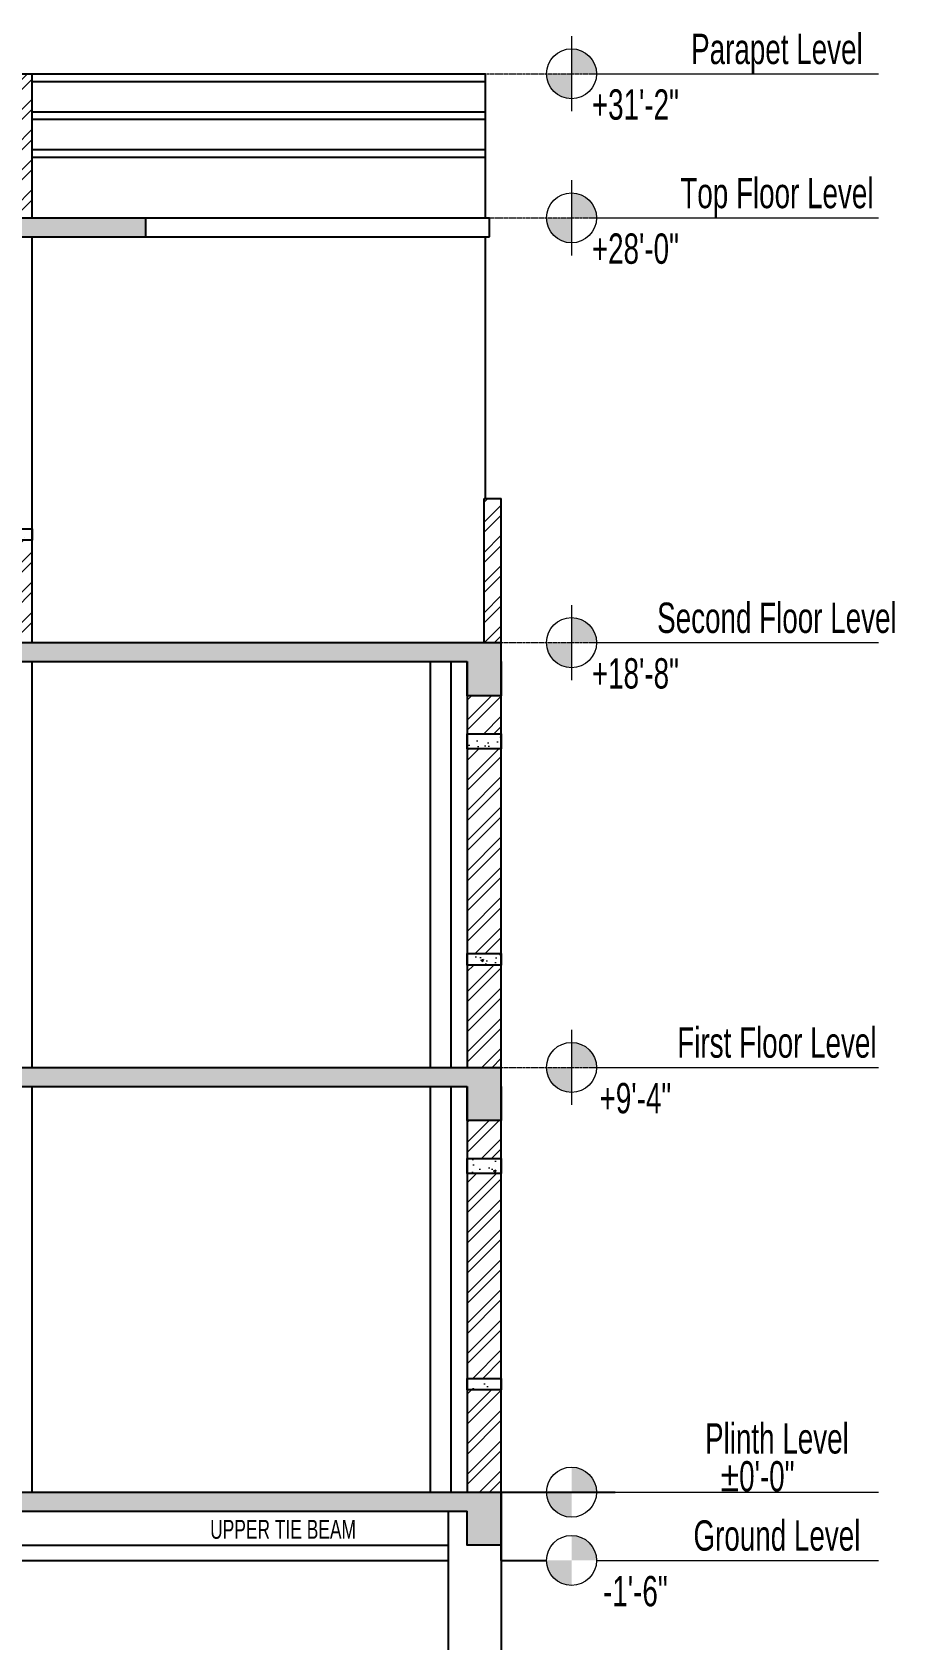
# Model space of a CAD drawing. Header units: inches. Extents: x -9985691 to 3643, y -3270716 to 4788.
# Drawn here: x -4973433.3 to -4973205.9, y -3263490.6 to -3263066.7 of the extents above; entities that cross this region are included whole.
import ezdxf

# ---------------------------------------------------------------- set-up
doc = ezdxf.new("R2010")
doc.units = ezdxf.units.IN
doc.header["$LTSCALE"] = 2
doc.header["$MEASUREMENT"] = 0
doc.linetypes.add('ACAD_ISO02W100', pattern=[15, 12, -3])
doc.linetypes.add('CENTER', pattern=[2, 1.25, -0.25, 0.25, -0.25])
doc.layers.get('0').update_dxf_attribs({"linetype": 'CONTINUOUS'})
for name, color, linetype, lineweight in [('Annotate-Bold.w', 187, 'CONTINUOUS', 18), ('Door-Window', 47, 'CONTINUOUS', 15), ('HATCH', 60, 'ACAD_ISO02W100', 13)]:
    doc.layers.add(name, color=color, linetype=linetype, lineweight=lineweight)
doc.styles.add('Arial', font='arial.ttf', dxfattribs={"width": 0.8, "height": 12})
pattern_1 = [(50, (28598.5037, -315.1664), (7.172601826, -0.62752135), [0.75, -8.25]), (355, (28598.504, -315.1664), (-1.387513336, 7.521921337), [0.6, -6.6]), (100.45144446, (28599.1014, -315.219), (5.785088467, 6.89439991), [0.63740192, -7.01142112]), (46.1842, (28598.504, -313.1664), (10.672413307, -1.655192808), [1.125, -12.375]), (96.63563549, (28599.393, -313.304), (9.346619457, 9.741186008), [0.95610342, -10.5171376]), (351.184164, (28598.504, -313.166), (9.34661945, 9.741186003), [0.9, -9.90000001]), (21, (28599.5037, -313.6664), (5.969070521, -4.0261889067), [0.75, -8.25]), (326, (28599.504, -313.6664), (2.433153319, 7.2515004505), [0.6, -6.6]), (71.45144474, (28600.001, -314.002), (8.402223767, 3.225311528), [0.6374019, -7.01142112]), (37.5, (28598.5037, -315.1664), (0.1215985532, 3.3289385383), [0, -6.52, 0, -6.7, 0, -6.625]), (7.5, (28598.5037, -315.1664), (2.6306953744, 3.9441171188), [0, -3.82, 0, -6.37, 0, -2.525]), (327.5, (28596.2737, -315.1664), (5.3382243617, -0.2255487173), [0, -2.5, 0, -7.8, 0, -10.35]), (317.5, (28595.2737, -315.1664), (5.8318616934, 1.0010498233), [0, -3.25, 0, -5.18, 0, -7.35])]
pattern_2 = [(45, (28598.5037, -315.1664), (-3.977475644, 3.977475644), []), (45, (28601.1553, -315.1664), (-3.977475644, 3.977475644), [])]

msp = doc.modelspace()

# ---------------------------------------------------------------- hatches: boundary and pattern name
at = {"layer": 'Annotate-Bold.w', "ltscale": 0.005}
h = msp.add_hatch(color=256, dxfattribs=at)
h.dxf.hatch_style = 1
h.paths.add_polyline_path([(-4973291.13, -3263071.09), (-4973291.13, -3263077.69), (-4973284.54, -3263077.69, 0.414214)])
h.paths.add_polyline_path([(-4973291.13, -3263084.29), (-4973291.13, -3263077.69), (-4973297.73, -3263077.69, 0.414214)])
h = msp.add_hatch(color=256, dxfattribs=at)
h.dxf.hatch_style = 1
h.paths.add_polyline_path([(-4973291.13, -3263109.09), (-4973291.13, -3263115.69), (-4973284.54, -3263115.69, 0.414214)])
h.paths.add_polyline_path([(-4973291.13, -3263122.29), (-4973291.13, -3263115.69), (-4973297.73, -3263115.69, 0.414214)])
h = msp.add_hatch(color=256, dxfattribs=at)
h.dxf.hatch_style = 1
h.paths.add_polyline_path([(-4973291.13, -3263221.09), (-4973291.13, -3263227.69), (-4973284.54, -3263227.69, 0.414214)])
h.paths.add_polyline_path([(-4973291.13, -3263234.29), (-4973291.13, -3263227.69), (-4973297.73, -3263227.69, 0.414214)])
h = msp.add_hatch(color=256, dxfattribs=at)
h.dxf.hatch_style = 1
h.paths.add_polyline_path([(-4973291.13, -3263333.09), (-4973291.13, -3263339.69), (-4973284.54, -3263339.69, 0.414214)])
h.paths.add_polyline_path([(-4973291.13, -3263346.29), (-4973291.13, -3263339.69), (-4973297.73, -3263339.69, 0.414214)])
h = msp.add_hatch(color=256, dxfattribs=at)
h.dxf.hatch_style = 1
h.paths.add_polyline_path([(-4973291.13, -3263445.09), (-4973291.13, -3263451.69), (-4973284.54, -3263451.69, 0.414214)])
h.paths.add_polyline_path([(-4973291.13, -3263458.29), (-4973291.13, -3263451.69), (-4973297.73, -3263451.69, 0.414214)])
h = msp.add_hatch(color=256, dxfattribs=at)
h.dxf.hatch_style = 1
h.paths.add_polyline_path([(-4973291.13, -3263463.09), (-4973291.13, -3263469.69), (-4973284.54, -3263469.69, 0.414214)])
h.paths.add_polyline_path([(-4973291.13, -3263476.29), (-4973291.13, -3263469.69), (-4973297.73, -3263469.69, 0.414214)])
at = {"layer": 'Door-Window', "linetype": 'ByBlock'}
h = msp.add_hatch(dxfattribs=at)
h.set_pattern_fill('AR-CONC', color=256)
h.set_pattern_definition(pattern_1)
h.paths.add_polyline_path([(-4973440.55, -3263120.69), (-4973403.3, -3263120.69), (-4973403.3, -3263115.69), (-4973616.76, -3263115.69), (-4973616.76, -3263129.69), (-4973607.67, -3263129.69), (-4973607.67, -3263120.69), (-4973449.55, -3263120.69), (-4973449.55, -3263129.69), (-4973440.55, -3263129.69)])
h = msp.add_hatch(dxfattribs=at)
h.set_pattern_fill('AR-CONC', color=256)
h.set_pattern_definition(pattern_1)
h.paths.add_polyline_path([(-4973433.3, -3263197.69), (-4973442.3, -3263197.69), (-4973442.3, -3263200.69), (-4973433.3, -3263200.69)])
h = msp.add_hatch(dxfattribs=at)
h.set_pattern_fill('AR-CONC', color=256)
h.set_pattern_definition(pattern_1)
h.paths.add_polyline_path([(-4973440.55, -3263232.69), (-4973318.65, -3263232.69), (-4973318.65, -3263241.69), (-4973309.66, -3263241.69), (-4973309.66, -3263232.69), (-4973309.66, -3263227.69), (-4973492.3, -3263227.69), (-4973492.3, -3263232.69), (-4973449.55, -3263232.69), (-4973449.55, -3263241.69), (-4973440.55, -3263241.69)])
h = msp.add_hatch(dxfattribs=at)
h.set_pattern_fill('AR-CONC', color=256)
h.set_pattern_definition(pattern_1)
h.paths.add_polyline_path([(-4973309.66, -3263251.69), (-4973318.65, -3263251.69), (-4973318.65, -3263255.69), (-4973309.66, -3263255.69)])
h = msp.add_hatch(dxfattribs=at)
h.set_pattern_fill('AR-CONC', color=256)
h.set_pattern_definition(pattern_1)
h.paths.add_polyline_path([(-4973309.66, -3263309.69), (-4973318.65, -3263309.69), (-4973318.65, -3263312.69), (-4973309.66, -3263312.69)])
h = msp.add_hatch(dxfattribs=at)
h.set_pattern_fill('AR-CONC', color=256)
h.set_pattern_definition(pattern_1)
h.paths.add_polyline_path([(-4973449.55, -3263344.69), (-4973449.55, -3263353.69), (-4973440.55, -3263353.69), (-4973440.55, -3263344.69), (-4973318.65, -3263344.69), (-4973318.65, -3263353.69), (-4973309.66, -3263353.69), (-4973309.66, -3263344.69), (-4973309.66, -3263339.69), (-4973501.02, -3263339.69), (-4973493.87, -3263344.69)])
h = msp.add_hatch(dxfattribs=at)
h.set_pattern_fill('AR-CONC', color=256)
h.set_pattern_definition(pattern_1)
h.paths.add_polyline_path([(-4973309.66, -3263363.69), (-4973318.65, -3263363.69), (-4973318.65, -3263367.69), (-4973309.66, -3263367.69)])
h = msp.add_hatch(dxfattribs=at)
h.set_pattern_fill('AR-CONC', color=256)
h.set_pattern_definition(pattern_1)
h.paths.add_polyline_path([(-4973309.66, -3263421.69), (-4973318.65, -3263421.69), (-4973318.65, -3263424.69), (-4973309.66, -3263424.69)])
h = msp.add_hatch(dxfattribs=at)
h.set_pattern_fill('AR-CONC', color=256)
h.set_pattern_definition(pattern_1)
h.paths.add_polyline_path([(-4973449.55, -3263465.69), (-4973440.55, -3263465.69), (-4973440.55, -3263456.69), (-4973318.66, -3263456.69), (-4973318.66, -3263465.69), (-4973309.66, -3263465.69), (-4973309.66, -3263451.69), (-4973318.66, -3263451.69), (-4973501.02, -3263451.69), (-4973493.87, -3263456.69), (-4973449.55, -3263456.69)])
at = {"layer": 'HATCH', "ltscale": 0.01}
h = msp.add_hatch(dxfattribs=at)
h.set_pattern_fill('ANSI32', color=256, scale=15, style=0)
h.set_pattern_definition(pattern_2)
h.paths.add_polyline_path([(-4973433.3, -3263077.69), (-4973437.8, -3263077.69), (-4973437.8, -3263115.69), (-4973433.3, -3263115.69)])
h = msp.add_hatch(dxfattribs=at)
h.set_pattern_fill('ANSI32', color=256, scale=15, style=0)
h.set_pattern_definition(pattern_2)
h.paths.add_polyline_path([(-4973309.66, -3263189.69), (-4973314.16, -3263189.69), (-4973314.16, -3263227.69), (-4973309.66, -3263227.69)])
h = msp.add_hatch(dxfattribs=at)
h.set_pattern_fill('ANSI32', color=256, scale=15, style=0)
h.set_pattern_definition(pattern_2)
h.paths.add_polyline_path([(-4973442.3, -3263227.69), (-4973433.3, -3263227.69), (-4973433.3, -3263200.69), (-4973442.3, -3263200.69)])
h = msp.add_hatch(dxfattribs=at)
h.set_pattern_fill('ANSI32', color=256, scale=15, style=0)
h.set_pattern_definition(pattern_2)
h.paths.add_polyline_path([(-4973309.66, -3263251.69), (-4973309.66, -3263241.69), (-4973318.65, -3263241.69), (-4973318.65, -3263251.69)])
h = msp.add_hatch(dxfattribs=at)
h.set_pattern_fill('ANSI32', color=256, scale=15, style=0)
h.set_pattern_definition(pattern_2)
h.paths.add_polyline_path([(-4973309.66, -3263255.69), (-4973318.65, -3263255.69), (-4973318.65, -3263309.69), (-4973309.66, -3263309.69)])
h = msp.add_hatch(dxfattribs=at)
h.set_pattern_fill('ANSI32', color=256, scale=15, style=0)
h.set_pattern_definition(pattern_2)
h.paths.add_polyline_path([(-4973309.66, -3263312.69), (-4973318.65, -3263312.69), (-4973318.65, -3263339.69), (-4973309.66, -3263339.69)])
h = msp.add_hatch(dxfattribs=at)
h.set_pattern_fill('ANSI32', color=256, scale=15, style=0)
h.set_pattern_definition(pattern_2)
h.paths.add_polyline_path([(-4973309.66, -3263353.69), (-4973318.65, -3263353.69), (-4973318.65, -3263363.69), (-4973309.66, -3263363.69)])
h = msp.add_hatch(dxfattribs=at)
h.set_pattern_fill('ANSI32', color=256, scale=15, style=0)
h.set_pattern_definition(pattern_2)
h.paths.add_polyline_path([(-4973309.66, -3263367.69), (-4973318.65, -3263367.69), (-4973318.65, -3263421.69), (-4973309.66, -3263421.69)])
h = msp.add_hatch(dxfattribs=at)
h.set_pattern_fill('ANSI32', color=256, scale=15, style=0)
h.set_pattern_definition(pattern_2)
h.paths.add_polyline_path([(-4973309.66, -3263424.69), (-4973318.65, -3263424.69), (-4973318.65, -3263451.69), (-4973309.66, -3263451.69)])

# ---------------------------------------------------------------- linework, layer by layer
at = {"ltscale": 0.5}
for p, q in [((-4973652.58, -3263077.69), (-4973313.85, -3263077.69)), ((-4973433.3, -3263115.69), (-4973433.3, -3263077.69)), ((-4973313.85, -3263115.69), (-4973313.85, -3263077.69)), ((-4973433.3, -3263079.69), (-4973313.85, -3263079.69)), ((-4973433.3, -3263087.69), (-4973313.85, -3263087.69)), ((-4973433.3, -3263089.69), (-4973313.85, -3263089.69)), ((-4973433.3, -3263097.69), (-4973313.85, -3263097.69)), ((-4973433.3, -3263099.69), (-4973313.85, -3263099.69)), ((-4973607.67, -3263115.69), (-4973312.74, -3263115.69)), ((-4973403.3, -3263120.69), (-4973403.3, -3263115.69)), ((-4973312.74, -3263120.69), (-4973312.74, -3263115.69)), ((-4973440.55, -3263120.69), (-4973312.74, -3263120.69)), ((-4973433.3, -3263227.69), (-4973433.3, -3263120.69)), ((-4973313.85, -3263189.69), (-4973313.85, -3263120.69)), ((-4973314.16, -3263227.69), (-4973314.16, -3263189.69)), ((-4973314.16, -3263189.69), (-4973309.66, -3263189.69)), ((-4973309.66, -3263227.69), (-4973309.66, -3263189.69)), ((-4973492.3, -3263227.69), (-4973309.66, -3263227.69)), ((-4973309.66, -3263339.69), (-4973309.66, -3263227.69)), ((-4973440.55, -3263232.69), (-4973318.65, -3263232.69)), ((-4973433.3, -3263339.69), (-4973433.3, -3263232.69)), ((-4973328.37, -3263232.69), (-4973328.37, -3263339.69)), ((-4973322.86, -3263339.69), (-4973322.86, -3263232.69)), ((-4973318.65, -3263232.69), (-4973318.65, -3263339.69)), ((-4973492.3, -3263339.69), (-4973309.66, -3263339.69)), ((-4973309.66, -3263451.69), (-4973309.66, -3263339.69)), ((-4973440.55, -3263344.69), (-4973318.65, -3263344.69)), ((-4973433.3, -3263451.69), (-4973433.3, -3263344.69)), ((-4973328.37, -3263344.69), (-4973328.37, -3263451.69)), ((-4973322.86, -3263451.69), (-4973322.86, -3263344.69)), ((-4973318.65, -3263344.69), (-4973318.65, -3263451.69)), ((-4973492.3, -3263451.69), (-4973309.66, -3263451.69)), ((-4973309.66, -3263451.69), (-4973279.66, -3263451.69)), ((-4973309.66, -3263469.69), (-4973309.66, -3263451.69)), ((-4973440.55, -3263456.69), (-4973318.66, -3263456.69)), ((-4973323.66, -3263456.69), (-4973323.66, -3263509.69)), ((-4973438.05, -3263465.69), (-4973323.66, -3263465.69)), ((-4973309.66, -3263465.69), (-4973309.66, -3263535.19)), ((-4973438.05, -3263469.69), (-4973323.66, -3263469.69)), ((-4973309.66, -3263469.69), (-4973297.73, -3263469.69))]:
    msp.add_line(p, q, dxfattribs=at)
for points in [[(-4973442.3, -3263197.69), (-4973433.3, -3263197.69), (-4973433.3, -3263200.69), (-4973442.3, -3263200.69)], [(-4973318.65, -3263251.69), (-4973309.66, -3263251.69), (-4973309.66, -3263255.69), (-4973318.65, -3263255.69)], [(-4973318.65, -3263309.69), (-4973309.66, -3263309.69), (-4973309.66, -3263312.69), (-4973318.65, -3263312.69)], [(-4973318.65, -3263363.69), (-4973309.66, -3263363.69), (-4973309.66, -3263367.69), (-4973318.65, -3263367.69)], [(-4973318.65, -3263421.69), (-4973309.66, -3263421.69), (-4973309.66, -3263424.69), (-4973318.65, -3263424.69)]]:
    msp.add_lwpolyline(points, close=True, dxfattribs=at)
for points in [[(-4973309.66, -3263232.69), (-4973309.66, -3263241.69), (-4973318.66, -3263241.69), (-4973318.66, -3263232.69)], [(-4973309.66, -3263344.69), (-4973309.66, -3263353.69), (-4973318.66, -3263353.69), (-4973318.66, -3263344.69)], [(-4973318.66, -3263451.69), (-4973309.66, -3263451.69), (-4973309.66, -3263465.69), (-4973318.66, -3263465.69), (-4973318.66, -3263456.69)]]:
    msp.add_lwpolyline(points, dxfattribs=at)
at = {"layer": 'Annotate-Bold.w', "ltscale": 0.005}
for p, q in [((-4973291.12, -3263067.78), (-4973291.12, -3263087.57)), ((-4973291.12, -3263105.78), (-4973291.12, -3263125.57)), ((-4973291.12, -3263217.78), (-4973291.12, -3263237.57)), ((-4973291.12, -3263329.78), (-4973291.12, -3263349.57))]:
    msp.add_line(p, q, dxfattribs=at)
at = {"layer": 'Annotate-Bold.w', "linetype": 'CENTER', "ltscale": 0.01}
for p, q in [((-4973673.3, -3263077.69), (-4973284.54, -3263077.69)), ((-4973673.3, -3263115.69), (-4973284.54, -3263115.69)), ((-4973673.3, -3263227.69), (-4973284.54, -3263227.69)), ((-4973673.3, -3263339.69), (-4973284.54, -3263339.69)), ((-4973673.3, -3263451.69), (-4973284.54, -3263451.69))]:
    msp.add_line(p, q, dxfattribs=at)
at = {"layer": 'Annotate-Bold.w'}
for p, q in [((-4973284.54, -3263077.69), (-4973210.22, -3263077.69)), ((-4973284.54, -3263115.69), (-4973210.22, -3263115.69)), ((-4973284.54, -3263227.69), (-4973210.22, -3263227.69)), ((-4973284.54, -3263339.69), (-4973210.22, -3263339.69)), ((-4973284.54, -3263451.69), (-4973210.22, -3263451.69)), ((-4973284.54, -3263469.69), (-4973210.22, -3263469.69))]:
    msp.add_line(p, q, dxfattribs=at)
at = {"layer": 'Annotate-Bold.w', "ltscale": 0.005}
for centre in [(-4973291.13, -3263077.69), (-4973291.13, -3263115.69), (-4973291.13, -3263227.69), (-4973291.13, -3263339.69), (-4973291.13, -3263451.69), (-4973291.13, -3263469.69)]:
    msp.add_circle(centre, 6.6, dxfattribs=at)

# ---------------------------------------------------------------- texts
at = {"layer": 'Annotate-Bold.w', "ltscale": 0.005, "style": 'Arial'}
for s, insert, char_height, width, attachment_point in [('\\A1;{\\fArial Narrow|b0|i0|c0|p34;Parapet Level}', (-4973237, -3263067.13), 7.9962, 82.6277, 2), ('\\A1;\\pt55.97313;{\\fArial Narrow|b0|i0|c0|p34;+31\'-2"}', (-4973274.3, -3263089.9), 7.9962, 73.8752, 8), ('\\A1;{\\fArial Narrow|b0|i0|c0|p34;Top Floor Level}', (-4973237, -3263105.13), 7.9962, 82.6277, 2), ('\\A1;\\pt55.97313;{\\fArial Narrow|b0|i0|c0|p34;+28\'-0"}', (-4973274.3, -3263127.9), 7.9962, 73.8752, 8), ('\\A1;{\\fArial Narrow|b0|i0|c0|p34;Second Floor Level}', (-4973237, -3263217.13), 7.9962, 82.6277, 2), ('\\A1;\\pt55.97313;{\\fArial Narrow|b0|i0|c0|p34;+18\'-8"}', (-4973274.3, -3263239.9), 7.9962, 73.8752, 8), ('\\A1;{\\fArial Narrow|b0|i0|c0|p34;First Floor Level}', (-4973237, -3263329.13), 7.9962, 82.6277, 2), ('\\A1;\\pt55.97313;{\\fArial Narrow|b0|i0|c0|p34;+9\'-4"}', (-4973274.3, -3263351.9), 7.9962, 73.8752, 8), ('\\A1;{\\fArial Narrow|b0|i0|c0|p34;Plinth Level}', (-4973237, -3263433.51), 7.9962, 82.6277, 2), ('\\A1;\\pt55.97313;{\\fArial Narrow|b0|i0|c0|p34;±0\'-0"}', (-4973242.11, -3263451.62), 7.9962, 73.8752, 8), ('\\A1;{\\fArial Narrow|b0|i0|c0|p34;UPPER TIE BEAM}', (-4973367.16, -3263458.99), 5, 82.6277, 2), ('\\A1;{\\fArial Narrow|b0|i0|c0|p34;Ground Level}', (-4973237, -3263459.13), 7.9962, 82.6277, 2), ('\\A1;\\pt55.97313;{\\fArial Narrow|b0|i0|c0|p34;-1\'-6"}', (-4973274.3, -3263481.9), 7.9962, 73.8752, 8)]:
    msp.add_mtext(s, dxfattribs=dict(at, insert=insert, char_height=char_height, width=width, attachment_point=attachment_point))

doc.saveas('drawing.dxf')
